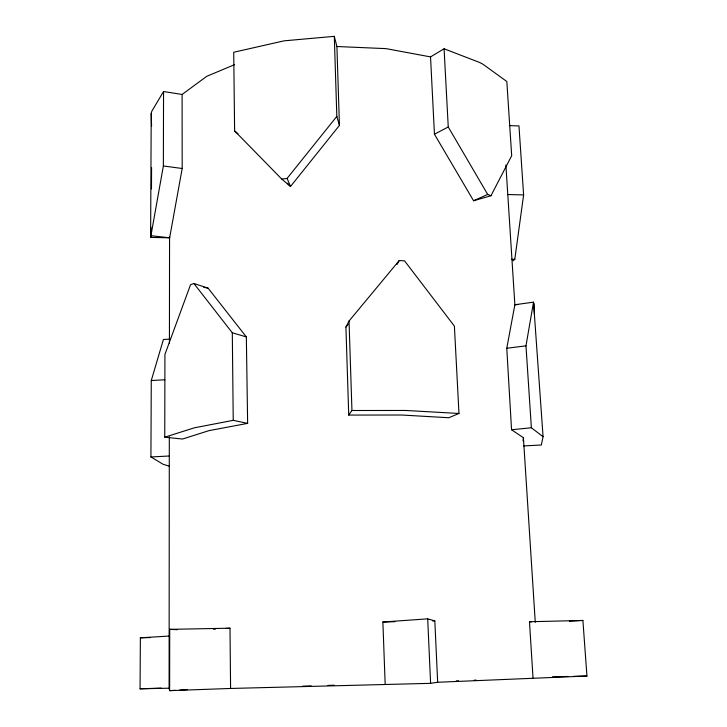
<?xml version="1.0" encoding="UTF-8"?>
<svg xmlns="http://www.w3.org/2000/svg" width="727" height="727" viewBox="0 0 727 727"><rect width="100%" height="100%" fill="white"/><g stroke="black" fill="none" stroke-linecap="round" stroke-linejoin="round"><path stroke-width="1.09" d="M169.309 436.872L169.1 689.105M169.427 343.262L169.555 236.829M169.636 690.65L169.709 629.346L230.005 628.201L230.586 688.46L169.636 690.65L175.225 690.323M182.095 94.465L182.186 168.5L169.645 237.793L150.616 237.42L163.366 165.965L163.548 91.52L182.095 94.465L206.804 76.28L234.585 64.658M164.756 437.191L164.929 354.431L190.519 284.757L193.9 283.485L208.095 288.156L246.344 336.919L247.634 423.368L208.967 430.648L182.513 439.035L164.756 437.191L194.4 427.803L233.231 420.342L247.634 423.368M169.3 466.198L163.112 464.28L150.925 456.956L151.271 380.557L163.411 339.5L169.909 339.091M169.482 688.196L140.057 688.805L140.375 637.806L169.536 636.034M163.548 91.52L151.798 111.258L151.216 113.357L150.616 237.42L150.843 227.26M151.48 188.938L151.579 167.564M523.031 440.807L523.413 437.709L511.554 429.766L506.774 348.269L514.87 304.74L505.883 164.929M512.971 260.802L514.789 259.339L523.613 194.936L518.969 125.925L509.354 125.598M523.504 445.924L541.324 445.015L543.069 436.691L531.373 427.758L525.975 345.843L533.518 302.15L514.87 304.74L518.251 304.531M345.916 327.05L349.024 321.034L399.232 260.53L404.566 260.866L454.393 326.123L458.982 413.472L448.804 417.743L401.513 415.008L348.733 415.072L345.916 327.05L348.06 324.46M430.529 56.906L434.446 134.222L473.577 200.752L490.943 195.754L511.69 155.714L506.828 81.515L482.919 64.203L479.729 62.522L444.079 48.773L430.529 56.906L386.164 48.636L336.91 46.519L334.293 36.35L284.112 40.83L233.712 52.262L234.621 130.905L281.794 179.106L290.536 186.457L339.436 125.398L336.91 46.519M397.006 264.483L399.232 260.53M348.733 415.072L351.95 410.501L349.024 321.034M281.794 179.106L287.083 178.415L336.828 116.375L334.293 36.35M434.446 134.222L448.25 126.961L444.079 48.773M473.577 200.752L487.69 194.436L490.943 195.754M230.586 688.46L430.602 683.335L437.672 682.262L586.943 676.028L582.9 620.449L529.474 621.749L533.018 677.864M506.774 348.269L525.975 345.843M511.554 429.766L531.373 427.758M385.165 684.107L382.875 622.021L427.694 618.841L434.828 620.931L437.672 682.262M213.493 629.191L215.692 629.055M225.606 628.464L230.005 628.201M151.271 380.557L164.856 379.758M179.696 690.05L187.511 689.596M569.395 621.203L582.9 620.449M150.925 456.956L169.282 456.002M140.057 688.805L161.185 688.096M382.875 622.021L394.879 621.703M140.375 637.806L150.516 637.552M552.438 676.819L568.023 676.464M573.585 676.337L586.943 676.028M432.592 620.967L434.828 620.931M351.95 410.501L405.63 410.464L458.982 413.472M511.408 259.275L514.789 259.339M507.382 194.518L523.613 194.936M169.709 629.346L177.443 629.7M529.474 621.749L531.41 621.939M151.207 235.739L169.645 237.793M163.366 165.965L182.186 168.5M203.705 287.301L208.095 288.156M193.9 283.485L232.304 332.802L246.344 336.919M234.621 130.905L237.974 133.768M287.374 183.231L290.536 186.457L287.083 178.415M448.25 126.961L487.69 194.436M533.518 302.15L543.069 436.691M336.828 116.375L339.436 125.398M523.413 437.709L535.272 622.321M427.694 618.841L430.602 683.335M534.027 303.522L534.363 313.664M151.216 113.357L151.57 126.253M232.304 332.802L233.231 420.342M334.247 685.197A42.948 0.536 -1.8 0 1 327.977 685.407M311.183 685.915A42.948 0.536 -1.8 0 1 302.677 686.143M476.14 680.081A41.902 0.509 -1.8 0 1 474.204 680.181M458.555 680.826A41.902 0.509 -1.8 0 1 456.274 680.908"/></g></svg>
